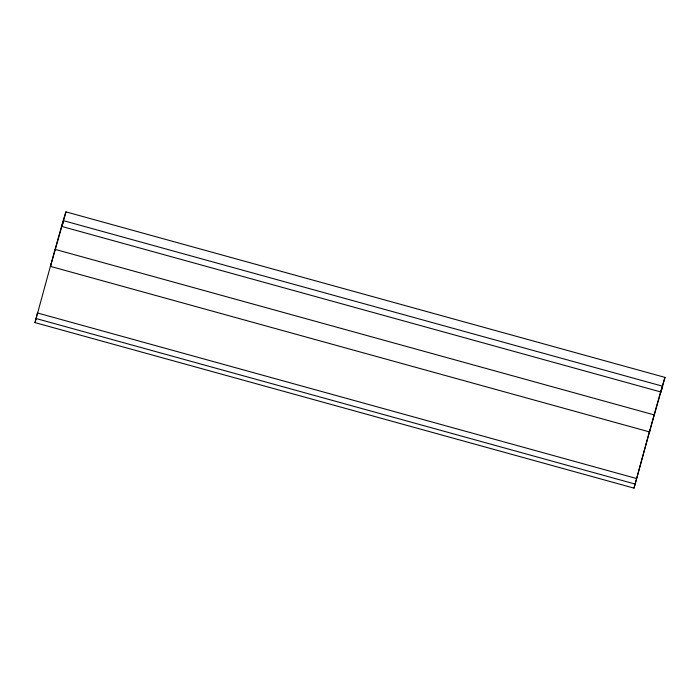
<?xml version="1.0" encoding="UTF-8"?>
<svg xmlns="http://www.w3.org/2000/svg" width="700" height="700" viewBox="0 0 700 700"><rect width="100%" height="100%" fill="white"/><g stroke="black" fill="none" stroke-linecap="round" stroke-linejoin="round"><path stroke-width="1.05" d="M649.512 431.926L650.038 429.651L634.025 488.136L35 322.604L51.214 263.261A59.675 0.534 -74.6 0 1 65.625 212.931L65.975 211.864L665 377.396L661.281 390.941L660.931 392L61.906 226.476L63.525 220.456L50.488 266.394L649.512 431.926L662.55 385.98L660.931 392M35 322.604L37.424 312.961L636.44 478.494M50.488 266.394L51.012 264.119M634.025 488.136L650.239 428.785A59.675 0.534 -74.6 0 1 661.5 388.868M65.975 211.864L61.906 226.476M665 377.396L664.65 378.455A59.675 0.534 -74.6 0 0 662.594 385.114M63.595 220.692L662.62 386.216M55.143 249.375L654.168 414.899M36.129 318.535L635.154 484.067"/></g></svg>
